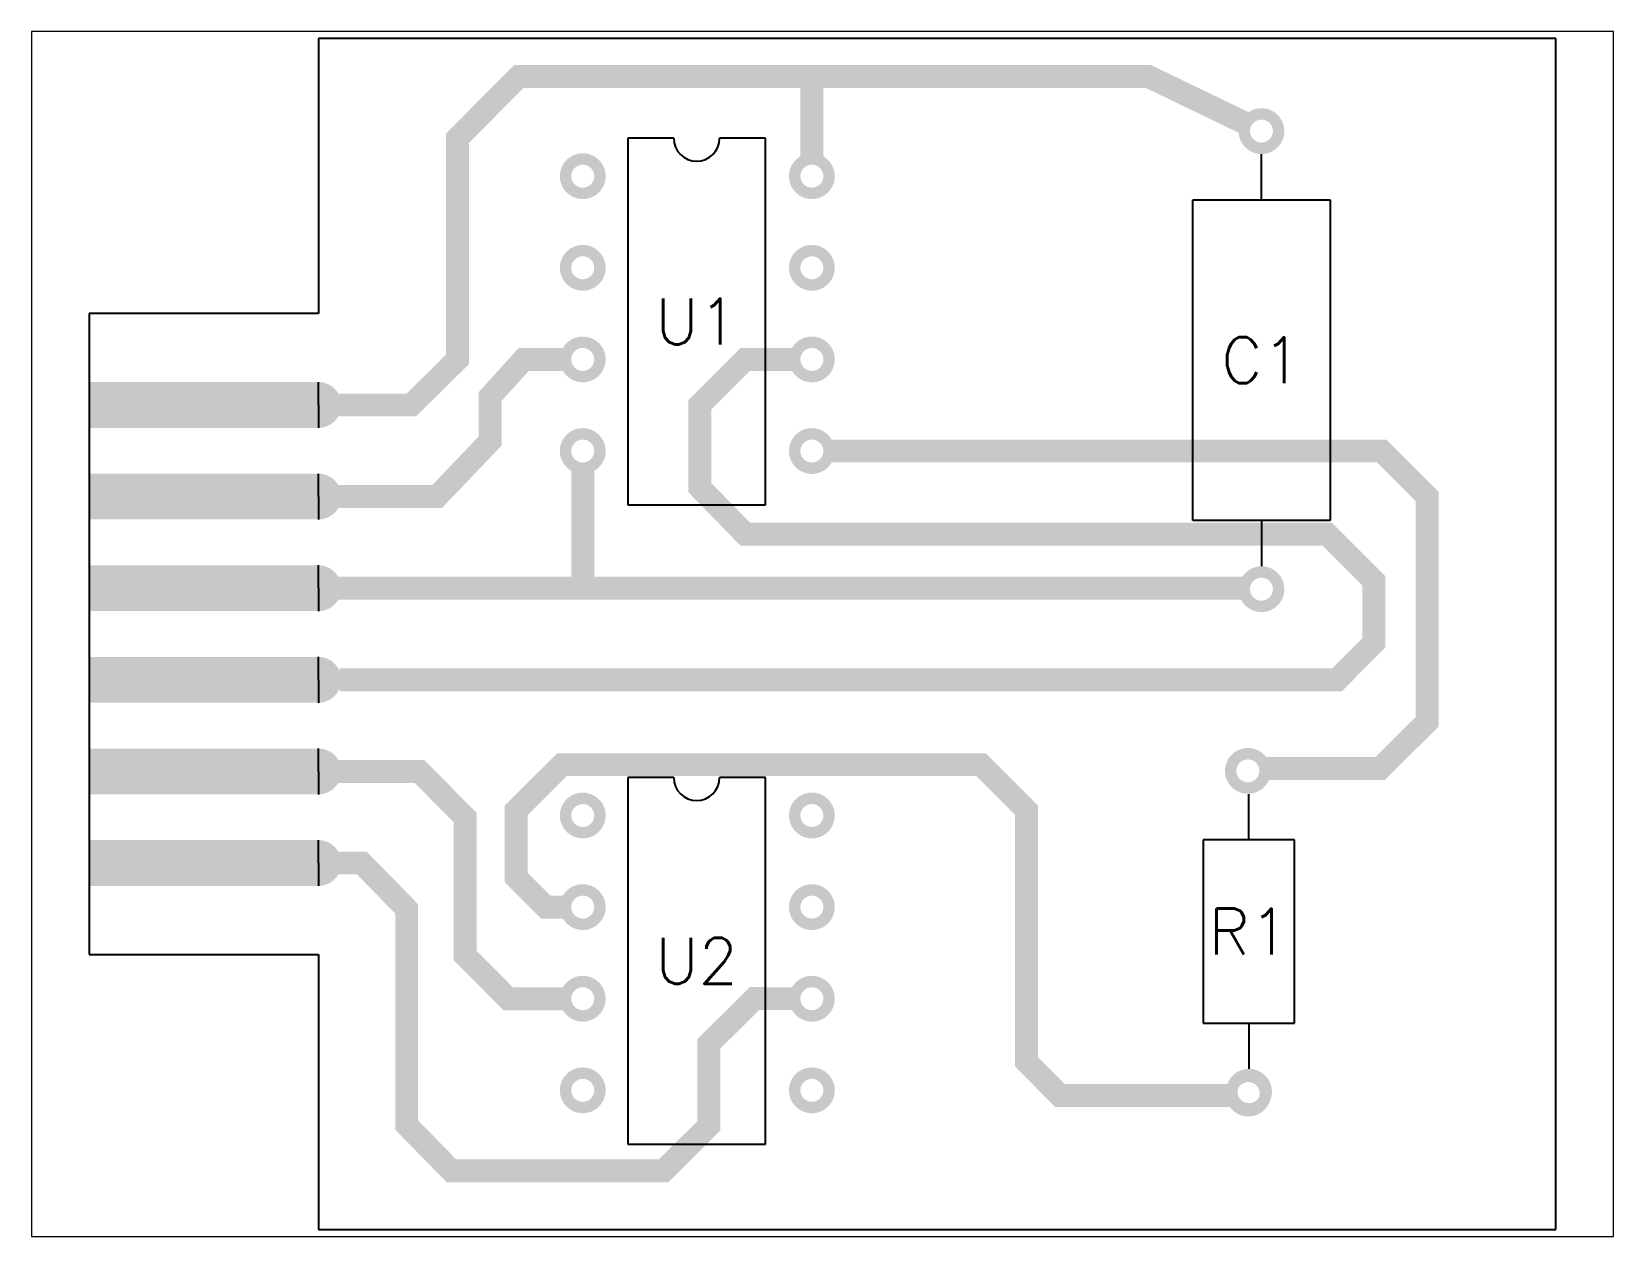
# Paper-space layout 'Layout1' of a CAD drawing. Header units: inches. Extents: x 1.05 to 9.45, y 0.8 to 7.2.
# The model-space entities are those that its viewports show. They can reach past a viewport. Long polylines and large blocks are cut down to what shows.
import ezdxf
from ezdxf.enums import TextEntityAlignment as Align

# ---------------------------------------------------------------- set-up
doc = ezdxf.new("R2010")
doc.units = ezdxf.units.IN
doc.header["$MEASUREMENT"] = 0
for name, color, linetype in [('Pad', 4, 'Continuous'), ('Text', 7, 'Continuous'), ('Thick', 20, 'Continuous'), ('Thin', 140, 'Continuous'), ('Trace', 4, 'Continuous')]:
    doc.layers.add(name, color=color, linetype=linetype)
doc.styles.get("Standard").update_dxf_attribs({"font": 'simplex.shx'})

# ---------------------------------------------------------------- blocks, each defined once
blk = doc.blocks.new('P74C932')
at = {"layer": 'Pad', "const_width": 0.025}
for points in [[(-0.0375, 0, 1), (0.0375, 0, 1)], [(-0.0375, 0, 1), (0.0375, 0, 1)], [(0.4625, 0, 1), (0.5375, 0, 1)], [(0.4625, 0, 1), (0.5375, 0, 1)], [(-0.0375, -0.2, 1), (0.0375, -0.2, 1)], [(-0.0375, -0.2, 1), (0.0375, -0.2, 1)], [(0.4625, -0.2, 1), (0.5375, -0.2, 1)], [(0.4625, -0.2, 1), (0.5375, -0.2, 1)], [(-0.0375, -0.4, 1), (0.0375, -0.4, 1)], [(-0.0375, -0.4, 1), (0.0375, -0.4, 1)], [(0.4625, -0.4, 1), (0.5375, -0.4, 1)], [(0.4625, -0.4, 1), (0.5375, -0.4, 1)], [(-0.0375, -0.6, 1), (0.0375, -0.6, 1)], [(-0.0375, -0.6, 1), (0.0375, -0.6, 1)], [(0.4625, -0.6, 1), (0.5375, -0.6, 1)], [(0.4625, -0.6, 1), (0.5375, -0.6, 1)]]:
    blk.add_lwpolyline(points, format="xyb", close=True, dxfattribs=at)
at = {"layer": 'Thick'}
for p, q in [((0.1985, 0.0828), (0.0985, 0.0828)), ((0.0985, 0.0828), (0.0985, -0.7172)), ((0.3985, 0.0828), (0.2985, 0.0828)), ((0.3985, -0.7172), (0.3985, 0.0828)), ((0.0985, -0.7172), (0.3985, -0.7172))]:
    blk.add_line(p, q, dxfattribs=at)
blk.add_arc((0.2485, 0.0828), 0.05, 180, 0, dxfattribs=at)
at = {"layer": 'Text', "flags": 4}
blk.add_attdef('REF-DES', text='', height=0.1, dxfattribs=at).set_placement((0.2485, -0.3172), align=Align.MIDDLE_CENTER)
blk = doc.blocks.new('CAP')
at = {"layer": 'Pad', "const_width": 0.025}
for points in [[(-0.0375, 0, 1), (0.0375, 0, 1)], [(-0.0375, -1, 1), (0.0375, -1, 1)]]:
    blk.add_lwpolyline(points, format="xyb", close=True, dxfattribs=at)
at = {"layer": 'Thick'}
for p, q in [((-0.15, -0.15), (0.15, -0.15)), ((-0.15, -0.85), (-0.15, -0.15)), ((0.15, -0.15), (0.15, -0.85)), ((0.15, -0.85), (-0.15, -0.85))]:
    blk.add_line(p, q, dxfattribs=at)
at = {"layer": 'Thin'}
for p, q in [((0, -0.15), (0, -0.05)), ((0, -0.85), (0, -0.95))]:
    blk.add_line(p, q, dxfattribs=at)
at = {"layer": 'Text', "flags": 4}
blk.add_attdef('REF-DES', text='', height=0.1, dxfattribs=at).set_placement((0, -0.5), align=Align.MIDDLE_CENTER)
blk = doc.blocks.new('RES 10K')
at = {"layer": 'Pad', "const_width": 0.025}
for points in [[(-0.0375, 0, 1), (0.0375, 0, 1)], [(-0.0375, 0, 1), (0.0375, 0, 1)], [(-0.0365, -0.7044, 1), (0.0385, -0.7044, 1)], [(-0.035, -0.7004, 1), (0.04, -0.7004, 1)]]:
    blk.add_lwpolyline(points, format="xyb", close=True, dxfattribs=at)
at = {"layer": 'Thick'}
for p, q in [((0.1021, -0.1505), (-0.0979, -0.1505)), ((-0.0979, -0.1505), (-0.0979, -0.5505)), ((0.1021, -0.5505), (0.1021, -0.1505)), ((-0.0979, -0.5505), (0.1021, -0.5505))]:
    blk.add_line(p, q, dxfattribs=at)
at = {"layer": 'Thin'}
for p, q in [((0.0021, -0.1505), (0.0021, -0.0505)), ((0.0021, -0.5505), (0.0021, -0.6505))]:
    blk.add_line(p, q, dxfattribs=at)
at = {"layer": 'Text', "flags": 4}
blk.add_attdef('REF-DES', text='', height=0.1, dxfattribs=at).set_placement((0.0021, -0.3505), align=Align.MIDDLE_CENTER)

msp = doc.modelspace()

# ---------------------------------------------------------------- linework, layer by layer
at = {"layer": 'Thick'}
for p, q in [((5.7441, 4.6042), (3.0441, 4.6042)), ((3.0441, 4.6042), (3.0441, 4.0042)), ((5.7441, 2.0042), (5.7441, 4.6042)), ((3.0441, 4.0042), (2.5441, 4.0042)), ((2.5441, 4.0042), (2.5441, 2.6042)), ((2.5441, 2.6042), (3.0441, 2.6042)), ((3.0441, 2.6042), (3.0441, 2.0042)), ((3.0441, 2.0042), (5.7441, 2.0042))]:
    msp.add_line(p, q, dxfattribs=at)
at = {"layer": 'Trace'}
for p, q in [((3.0441, 3.8042), (3.0441, 3.8541)), ((3.0441, 3.8042), (3.0441, 3.7541)), ((3.0441, 3.6042), (3.0441, 3.6541)), ((3.0441, 3.6042), (3.0441, 3.5541)), ((3.0441, 3.4042), (3.0441, 3.4541)), ((3.0441, 3.4042), (3.0441, 3.3541)), ((3.0441, 3.2042), (3.0441, 3.2541)), ((3.0441, 3.2042), (3.0441, 3.1541)), ((3.0441, 3.0042), (3.0441, 3.0541)), ((3.0441, 3.0042), (3.0441, 2.9541)), ((3.0441, 2.8042), (3.0441, 2.8541)), ((3.0441, 2.8042), (3.0441, 2.7541))]:
    msp.add_line(p, q, dxfattribs=at)
for points, const_width in [([(3.0441, 3.8042), (3.2468, 3.8042), (3.3474, 3.9035), (3.3474, 4.3864), (3.4814, 4.5214), (4.8551, 4.5214), (5.0683, 4.4183)], 0.05), ([(4.1209, 4.3411), (4.1209, 4.5214)], 0.05), ([(3.5834, 3.9036), (3.4921, 3.9036), (3.4189, 3.8227), (3.4189, 3.7257), (3.303, 3.6042), (3.0441, 3.6042)], 0.05), ([(4.0915, 3.9036), (3.9757, 3.9036), (3.8765, 3.8048), (3.8765, 3.6236), (3.9757, 3.522), (5.2454, 3.522), (5.3471, 3.4203), (5.3471, 3.2848), (5.267, 3.2042), (3.0905, 3.2042)], 0.05), ([(3.0441, 3.8042), (2.5441, 3.8042)], 0.1), ([(4.1584, 3.7036), (5.3643, 3.7036), (5.4634, 3.6047), (5.4634, 3.1124), (5.3612, 3.0108), (5.1087, 3.0108)], 0.05), ([(3.6209, 3.6661), (3.6209, 3.4042)], 0.05), ([(3.0441, 3.6042), (2.5441, 3.6042)], 0.1), ([(3.0441, 3.4042), (2.5441, 3.4042)], 0.1), ([(3.0441, 3.4042), (5.0645, 3.4042)], 0.05), ([(3.0441, 3.2042), (2.5441, 3.2042)], 0.1), ([(3.0441, 3.0042), (2.5441, 3.0042)], 0.1), ([(3.5834, 2.708), (3.5401, 2.708), (3.4756, 2.7727), (3.4756, 2.9193), (3.5753, 3.0189), (4.4902, 3.0189), (4.5892, 2.9199), (4.5892, 2.3703), (4.6622, 2.2968), (5.0359, 2.2968)], 0.05), ([(3.0441, 3.0042), (3.2645, 3.0042), (3.3642, 2.9036), (3.3642, 2.6028), (3.458, 2.508), (3.5834, 2.508)], 0.05), ([(3.0441, 2.8042), (2.5441, 2.8042)], 0.1), ([(3.0691, 2.8042), (3.1388, 2.8042), (3.2367, 2.7041), (3.2367, 2.2321), (3.3346, 2.1321), (3.7972, 2.1321), (3.8963, 2.231), (3.8963, 2.4098), (3.9958, 2.5083), (4.0846, 2.5081)], 0.05)]:
    msp.add_lwpolyline(points, dxfattribs=dict(at, const_width=const_width))
at = {"layer": 'Trace', "const_width": 0.05}
for points in [[(3.0441, 3.7792, 0.414214), (3.0691, 3.8042, 0.414214), (3.0441, 3.8292)], [(3.0441, 3.5792, 0.414214), (3.0691, 3.6042, 0.414214), (3.0441, 3.6292)], [(3.0441, 3.3792, 0.414214), (3.0691, 3.4042, 0.414214), (3.0441, 3.4292)], [(3.0441, 3.1792, 0.414214), (3.0691, 3.2042, 0.414214), (3.0441, 3.2292)], [(3.0441, 2.9792, 0.414214), (3.0691, 3.0042, 0.414214), (3.0441, 3.0292)], [(3.0441, 2.7792, 0.414214), (3.0691, 2.8042, 0.414214), (3.0441, 2.8292)]]:
    msp.add_lwpolyline(points, format="xyb", dxfattribs=at)

# ---------------------------------------------------------------- block references
at = {"layer": 'Trace'}
ref = msp.add_blockref('CAP', (5.102, 4.402), dxfattribs=at)
ref.add_attrib('REF-DES', 'C1', dxfattribs={"layer": 'Text', "height": 0.1}).set_placement((5.102, 3.902), align=Align.MIDDLE_CENTER)
ref = msp.add_blockref('P74C932', (3.6209, 4.3036), dxfattribs=at)
ref.add_attrib('REF-DES', 'U1', dxfattribs={"layer": 'Text', "height": 0.1}).set_placement((3.8694, 3.9864), align=Align.MIDDLE_CENTER)
ref = msp.add_blockref('RES 10K', (5.0724, 3.0054), dxfattribs=at)
ref.add_attrib('REF-DES', 'R1', dxfattribs={"layer": 'Text', "height": 0.1}).set_placement((5.0745, 2.6549), align=Align.MIDDLE_CENTER)
ref = msp.add_blockref('P74C932', (3.6209, 2.908), dxfattribs=at)
ref.add_attrib('REF-DES', 'U2', dxfattribs={"layer": 'Text', "height": 0.1}).set_placement((3.8694, 2.5908), align=Align.MIDDLE_CENTER)

psp = doc.layouts.get("Layout1")

# ---------------------------------------------------------------- viewports
at = {"layer": 'Trace'}
psp.add_viewport(center=(5.25, 4), size=(8.4, 6.4), view_center_point=(4.1441, 3.3042), view_height=2.629942, dxfattribs=at)

doc.saveas('drawing.dxf')
